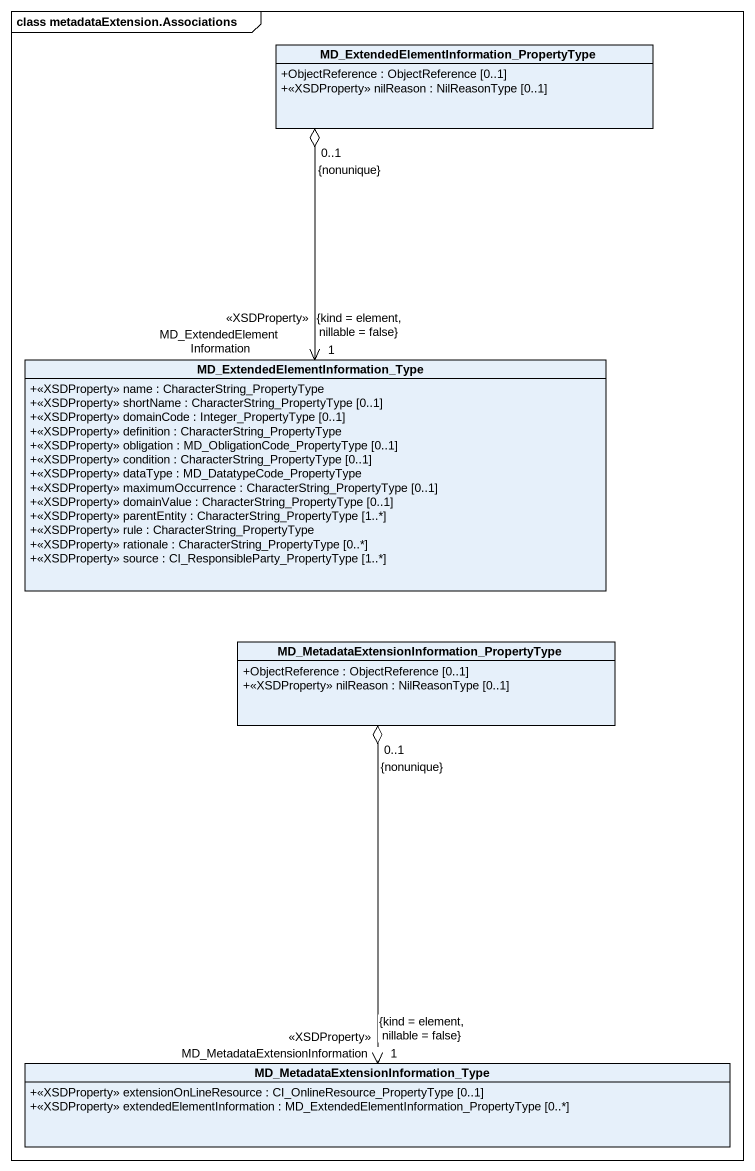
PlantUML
@startuml
mainframe class metadataExtension.Associations
hide circle
hide empty members
skinparam classAttributeIconSize 0
class "MD_ExtendedElementInformation_PropertyType" as MD_ExtendedElementInformatio {
  +ObjectReference : ObjectReference [0..1]
  +<<XSDProperty>> nilReason : NilReasonType [0..1]
}
class "MD_ExtendedElementInformation_Type" as MD_ExtendedElementInformatio_2 {
  +<<XSDProperty>> name : CharacterString_PropertyType
  +<<XSDProperty>> shortName : CharacterString_PropertyType [0..1]
  +<<XSDProperty>> domainCode : Integer_PropertyType [0..1]
  +<<XSDProperty>> definition : CharacterString_PropertyType
  +<<XSDProperty>> obligation : MD_ObligationCode_PropertyType [0..1]
  +<<XSDProperty>> condition : CharacterString_PropertyType [0..1]
  +<<XSDProperty>> dataType : MD_DatatypeCode_PropertyType
  +<<XSDProperty>> maximumOccurrence : CharacterString_PropertyType [0..1]
  +<<XSDProperty>> domainValue : CharacterString_PropertyType [0..1]
  +<<XSDProperty>> parentEntity : CharacterString_PropertyType [1..*]
  +<<XSDProperty>> rule : CharacterString_PropertyType
  +<<XSDProperty>> rationale : CharacterString_PropertyType [0..*]
  +<<XSDProperty>> source : CI_ResponsibleParty_PropertyType [1..*]
}
class "MD_MetadataExtensionInformation_PropertyType" as MD_MetadataExtensionInformat {
  +ObjectReference : ObjectReference [0..1]
  +<<XSDProperty>> nilReason : NilReasonType [0..1]
}
class "MD_MetadataExtensionInformation_Type" as MD_MetadataExtensionInformat_2 {
  +<<XSDProperty>> extensionOnLineResource : CI_OnlineResource_PropertyType [0..1]
  +<<XSDProperty>> extendedElementInformation : MD_ExtendedElementInformation_PropertyType [0..*]
}
MD_ExtendedElementInformatio "0..1\n{nonunique}" o--> "MD_ExtendedElementInformation\n<<XSDProperty>>\n1\n{kind = element, nillable = false}" MD_ExtendedElementInformatio_2
MD_MetadataExtensionInformat "0..1\n{nonunique}" o--> "MD_MetadataExtensionInformation\n<<XSDProperty>>\n1\n{kind = element, nillable = false}" MD_MetadataExtensionInformat_2
@enduml
